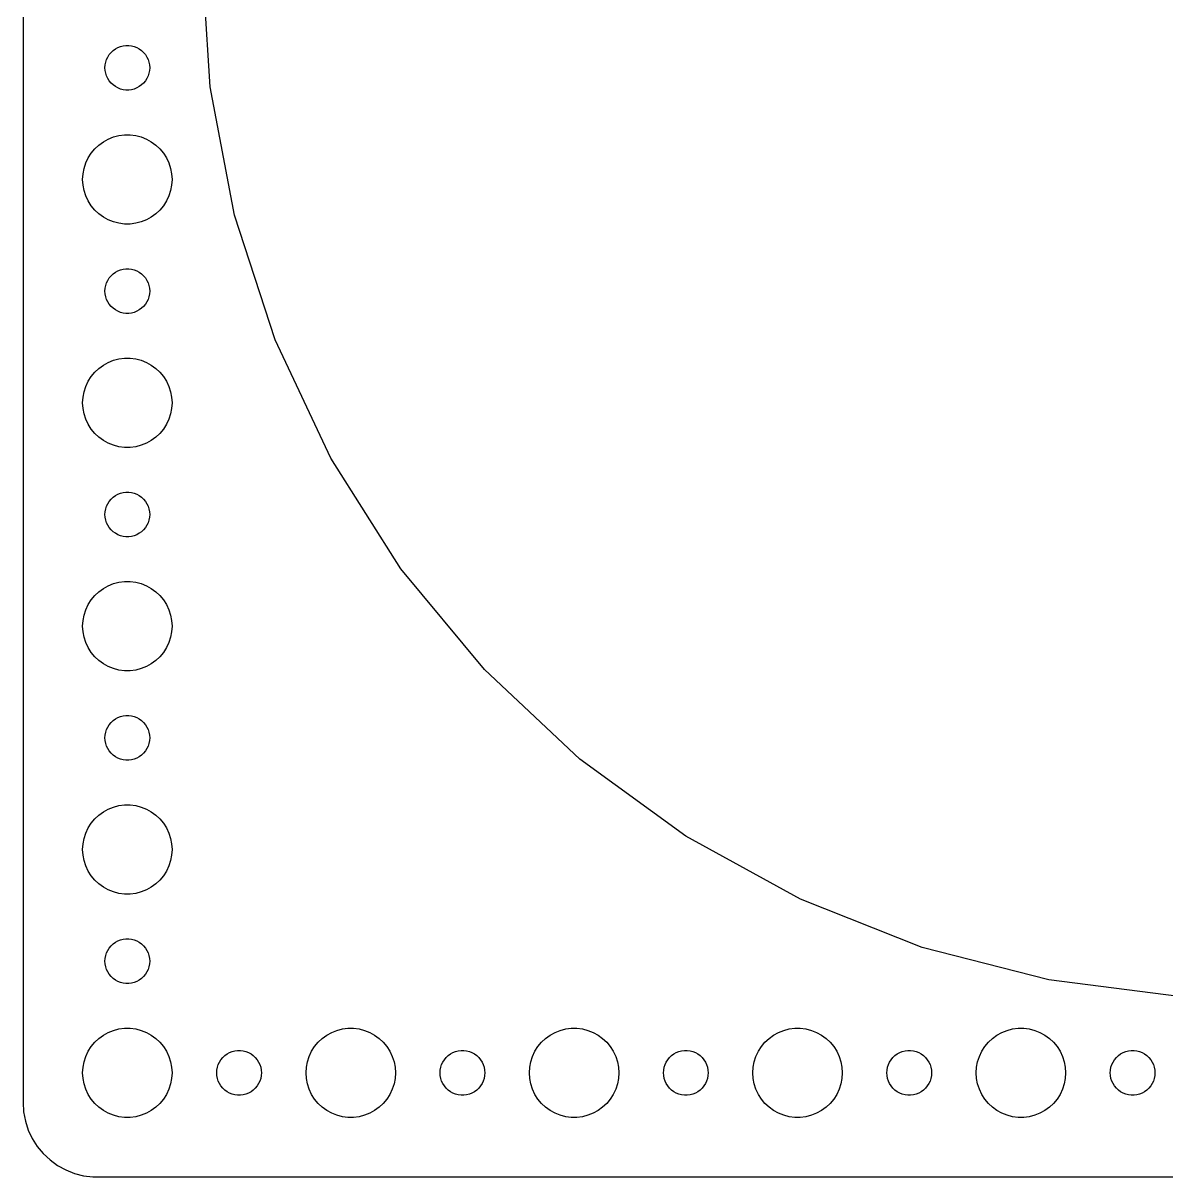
# Model space of a CAD drawing. Header units: metres. Extents: x -300 to 300, y -82 to 82.
# Drawn here: x -299.5 to -222.7, y -82 to -4.5 of the extents above; entities that cross this region are included whole.
import ezdxf

# ---------------------------------------------------------------- set-up
doc = ezdxf.new("R2010")
doc.units = ezdxf.units.M

msp = doc.modelspace()

# ---------------------------------------------------------------- linework, layer by layer
for p, q in [((-299.5, 77), (-299.5, -77)), ((-286.948, -8.77332), (-287.5, 0)), ((-293.304, -6.23351), (-293.139, -6.14275)), ((-293.139, -6.14275), (-292.964, -6.07341)), ((-292.964, -6.07341), (-292.781, -6.02657)), ((-292.781, -6.02657), (-292.594, -6.00294)), ((-292.594, -6.00294), (-292.406, -6.00294)), ((-292.406, -6.00294), (-292.219, -6.02657)), ((-292.219, -6.02657), (-292.036, -6.07341)), ((-292.036, -6.07341), (-291.861, -6.14275)), ((-291.861, -6.14275), (-291.696, -6.23351)), ((-293.953, -7.12695), (-293.895, -6.9478)), ((-293.895, -6.9478), (-293.814, -6.77736)), ((-293.814, -6.77736), (-293.714, -6.61832)), ((-293.714, -6.61832), (-293.593, -6.47318)), ((-293.593, -6.47318), (-293.456, -6.34422)), ((-293.456, -6.34422), (-293.304, -6.23351)), ((-291.696, -6.23351), (-291.544, -6.34422)), ((-291.544, -6.34422), (-291.407, -6.47318)), ((-291.407, -6.47318), (-291.286, -6.61832)), ((-291.286, -6.61832), (-291.186, -6.77736)), ((-291.186, -6.77736), (-291.105, -6.9478)), ((-291.105, -6.9478), (-291.047, -7.12695)), ((-294, -7.5), (-293.988, -7.312)), ((-293.988, -7.68799), (-294, -7.5)), ((-293.988, -7.312), (-293.953, -7.12695)), ((-293.953, -7.87303), (-293.988, -7.68799)), ((-291.047, -7.12695), (-291.012, -7.312)), ((-291.012, -7.68799), (-291.047, -7.87303)), ((-291.012, -7.312), (-291, -7.5)), ((-291, -7.5), (-291.012, -7.68799)), ((-293.895, -8.05219), (-293.953, -7.87303)), ((-293.814, -8.22263), (-293.895, -8.05219)), ((-293.714, -8.38167), (-293.814, -8.22263)), ((-293.593, -8.52681), (-293.714, -8.38167)), ((-291.286, -8.38167), (-291.407, -8.52681)), ((-291.186, -8.22263), (-291.286, -8.38167)), ((-291.105, -8.05219), (-291.186, -8.22263)), ((-291.047, -7.87303), (-291.105, -8.05219)), ((-293.456, -8.65576), (-293.593, -8.52681)), ((-293.304, -8.76648), (-293.456, -8.65576)), ((-293.139, -8.85724), (-293.304, -8.76648)), ((-292.964, -8.92657), (-293.139, -8.85724)), ((-292.781, -8.97342), (-292.964, -8.92657)), ((-292.594, -8.99704), (-292.781, -8.97342)), ((-292.406, -8.99704), (-292.594, -8.99704)), ((-292.219, -8.97342), (-292.406, -8.99704)), ((-292.036, -8.92657), (-292.219, -8.97342)), ((-291.861, -8.85724), (-292.036, -8.92657)), ((-291.696, -8.76648), (-291.861, -8.85724)), ((-291.544, -8.65576), (-291.696, -8.76648)), ((-291.407, -8.52681), (-291.544, -8.65576)), ((-285.301, -17.4083), (-286.948, -8.77332)), ((-294.107, -12.467), (-293.777, -12.2855)), ((-293.777, -12.2855), (-293.427, -12.1468)), ((-293.427, -12.1468), (-293.062, -12.0531)), ((-293.062, -12.0531), (-292.688, -12.0059)), ((-292.688, -12.0059), (-292.312, -12.0059)), ((-292.312, -12.0059), (-291.938, -12.0531)), ((-291.938, -12.0531), (-291.573, -12.1468)), ((-291.573, -12.1468), (-291.223, -12.2855)), ((-291.223, -12.2855), (-290.893, -12.467)), ((-294.927, -13.2366), (-294.687, -12.9464)), ((-294.687, -12.9464), (-294.412, -12.6884)), ((-294.412, -12.6884), (-294.107, -12.467)), ((-290.893, -12.467), (-290.588, -12.6884)), ((-290.588, -12.6884), (-290.313, -12.9464)), ((-290.313, -12.9464), (-290.073, -13.2366)), ((-295.406, -14.2539), (-295.289, -13.8956)), ((-295.289, -13.8956), (-295.129, -13.5547)), ((-295.129, -13.5547), (-294.927, -13.2366)), ((-290.073, -13.2366), (-289.871, -13.5547)), ((-289.871, -13.5547), (-289.711, -13.8956)), ((-289.711, -13.8956), (-289.594, -14.2539)), ((-295.5, -15), (-295.476, -14.624)), ((-295.476, -14.624), (-295.406, -14.2539)), ((-289.594, -14.2539), (-289.524, -14.624)), ((-289.524, -14.624), (-289.5, -15)), ((-295.476, -15.376), (-295.5, -15)), ((-295.406, -15.7461), (-295.476, -15.376)), ((-289.524, -15.376), (-289.594, -15.7461)), ((-289.5, -15), (-289.524, -15.376)), ((-295.289, -16.1044), (-295.406, -15.7461)), ((-295.129, -16.4453), (-295.289, -16.1044)), ((-289.711, -16.1044), (-289.871, -16.4453)), ((-289.594, -15.7461), (-289.711, -16.1044)), ((-294.927, -16.7634), (-295.129, -16.4453)), ((-294.687, -17.0536), (-294.927, -16.7634)), ((-290.073, -16.7634), (-290.313, -17.0536)), ((-289.871, -16.4453), (-290.073, -16.7634)), ((-294.412, -17.3115), (-294.687, -17.0536)), ((-294.107, -17.533), (-294.412, -17.3115)), ((-293.777, -17.7145), (-294.107, -17.533)), ((-293.427, -17.8532), (-293.777, -17.7145)), ((-291.223, -17.7145), (-291.573, -17.8532)), ((-290.893, -17.533), (-291.223, -17.7145)), ((-290.588, -17.3115), (-290.893, -17.533)), ((-290.313, -17.0536), (-290.588, -17.3115)), ((-282.584, -25.7687), (-285.301, -17.4083)), ((-293.062, -17.9469), (-293.427, -17.8532)), ((-292.688, -17.9941), (-293.062, -17.9469)), ((-292.312, -17.9941), (-292.688, -17.9941)), ((-291.938, -17.9469), (-292.312, -17.9941)), ((-291.573, -17.8532), (-291.938, -17.9469)), ((-293.814, -21.7774), (-293.714, -21.6183)), ((-293.714, -21.6183), (-293.593, -21.4732)), ((-293.593, -21.4732), (-293.456, -21.3442)), ((-293.456, -21.3442), (-293.304, -21.2335)), ((-293.304, -21.2335), (-293.139, -21.1427)), ((-293.139, -21.1427), (-292.964, -21.0734)), ((-292.964, -21.0734), (-292.781, -21.0266)), ((-292.781, -21.0266), (-292.594, -21.003)), ((-292.594, -21.003), (-292.406, -21.003)), ((-292.406, -21.003), (-292.219, -21.0266)), ((-292.219, -21.0266), (-292.036, -21.0734)), ((-292.036, -21.0734), (-291.861, -21.1427)), ((-291.861, -21.1427), (-291.696, -21.2335)), ((-291.696, -21.2335), (-291.544, -21.3442)), ((-291.544, -21.3442), (-291.407, -21.4732)), ((-291.407, -21.4732), (-291.286, -21.6183)), ((-291.286, -21.6183), (-291.186, -21.7774)), ((-294, -22.5), (-293.988, -22.312)), ((-293.988, -22.312), (-293.953, -22.127)), ((-293.953, -22.127), (-293.895, -21.9478)), ((-293.895, -21.9478), (-293.814, -21.7774)), ((-291.186, -21.7774), (-291.105, -21.9478)), ((-291.105, -21.9478), (-291.047, -22.127)), ((-291.047, -22.127), (-291.012, -22.312)), ((-291.012, -22.312), (-291, -22.5)), ((-293.988, -22.688), (-294, -22.5)), ((-293.953, -22.873), (-293.988, -22.688)), ((-293.895, -23.0522), (-293.953, -22.873)), ((-293.814, -23.2226), (-293.895, -23.0522)), ((-293.714, -23.3817), (-293.814, -23.2226)), ((-291.186, -23.2226), (-291.286, -23.3817)), ((-291.105, -23.0522), (-291.186, -23.2226)), ((-291.047, -22.873), (-291.105, -23.0522)), ((-291.012, -22.688), (-291.047, -22.873)), ((-291, -22.5), (-291.012, -22.688)), ((-293.593, -23.5268), (-293.714, -23.3817)), ((-293.456, -23.6558), (-293.593, -23.5268)), ((-293.304, -23.7665), (-293.456, -23.6558)), ((-293.139, -23.8572), (-293.304, -23.7665)), ((-292.964, -23.9266), (-293.139, -23.8572)), ((-292.781, -23.9734), (-292.964, -23.9266)), ((-292.594, -23.997), (-292.781, -23.9734)), ((-292.406, -23.997), (-292.594, -23.997)), ((-292.219, -23.9734), (-292.406, -23.997)), ((-292.036, -23.9266), (-292.219, -23.9734)), ((-291.861, -23.8572), (-292.036, -23.9266)), ((-291.696, -23.7665), (-291.861, -23.8572)), ((-291.544, -23.6558), (-291.696, -23.7665)), ((-291.407, -23.5268), (-291.544, -23.6558)), ((-291.286, -23.3817), (-291.407, -23.5268)), ((-278.841, -33.7227), (-282.584, -25.7687)), ((-293.427, -27.1468), (-293.062, -27.0531)), ((-293.062, -27.0531), (-292.688, -27.0059)), ((-292.688, -27.0059), (-292.312, -27.0059)), ((-292.312, -27.0059), (-291.938, -27.0531)), ((-291.938, -27.0531), (-291.573, -27.1468)), ((-294.687, -27.9464), (-294.412, -27.6884)), ((-294.412, -27.6884), (-294.107, -27.467)), ((-294.107, -27.467), (-293.777, -27.2855)), ((-293.777, -27.2855), (-293.427, -27.1468)), ((-291.573, -27.1468), (-291.223, -27.2855)), ((-291.223, -27.2855), (-290.893, -27.467)), ((-290.893, -27.467), (-290.588, -27.6884)), ((-290.588, -27.6884), (-290.313, -27.9464)), ((-295.289, -28.8956), (-295.129, -28.5547)), ((-295.129, -28.5547), (-294.927, -28.2366)), ((-294.927, -28.2366), (-294.687, -27.9464)), ((-290.313, -27.9464), (-290.073, -28.2366)), ((-290.073, -28.2366), (-289.871, -28.5547)), ((-289.871, -28.5547), (-289.711, -28.8956)), ((-295.476, -29.624), (-295.406, -29.2539)), ((-295.406, -29.2539), (-295.289, -28.8956)), ((-289.711, -28.8956), (-289.594, -29.2539)), ((-289.594, -29.2539), (-289.524, -29.624)), ((-295.5, -30), (-295.476, -29.624)), ((-295.476, -30.376), (-295.5, -30)), ((-289.524, -29.624), (-289.5, -30)), ((-289.5, -30), (-289.524, -30.376)), ((-295.406, -30.7461), (-295.476, -30.376)), ((-295.289, -31.1044), (-295.406, -30.7461)), ((-289.594, -30.7461), (-289.711, -31.1044)), ((-289.524, -30.376), (-289.594, -30.7461)), ((-295.129, -31.4453), (-295.289, -31.1044)), ((-294.927, -31.7634), (-295.129, -31.4453)), ((-294.687, -32.0536), (-294.927, -31.7634)), ((-290.073, -31.7634), (-290.313, -32.0536)), ((-289.871, -31.4453), (-290.073, -31.7634)), ((-289.711, -31.1044), (-289.871, -31.4453)), ((-294.412, -32.3115), (-294.687, -32.0536)), ((-294.107, -32.533), (-294.412, -32.3115)), ((-293.777, -32.7145), (-294.107, -32.533)), ((-290.893, -32.533), (-291.223, -32.7145)), ((-290.588, -32.3115), (-290.893, -32.533)), ((-290.313, -32.0536), (-290.588, -32.3115)), ((-293.427, -32.8532), (-293.777, -32.7145)), ((-293.062, -32.9469), (-293.427, -32.8532)), ((-292.688, -32.9941), (-293.062, -32.9469)), ((-292.312, -32.9941), (-292.688, -32.9941)), ((-291.938, -32.9469), (-292.312, -32.9941)), ((-291.573, -32.8532), (-291.938, -32.9469)), ((-291.223, -32.7145), (-291.573, -32.8532)), ((-274.131, -41.145), (-278.841, -33.7227)), ((-293.593, -36.4732), (-293.456, -36.3442)), ((-293.456, -36.3442), (-293.304, -36.2335)), ((-293.304, -36.2335), (-293.139, -36.1428)), ((-293.139, -36.1428), (-292.964, -36.0734)), ((-292.964, -36.0734), (-292.781, -36.0266)), ((-292.781, -36.0266), (-292.594, -36.003)), ((-292.594, -36.003), (-292.406, -36.003)), ((-292.406, -36.003), (-292.219, -36.0266)), ((-292.219, -36.0266), (-292.036, -36.0734)), ((-292.036, -36.0734), (-291.861, -36.1428)), ((-291.861, -36.1428), (-291.696, -36.2335)), ((-291.696, -36.2335), (-291.544, -36.3442)), ((-291.544, -36.3442), (-291.407, -36.4732)), ((-293.988, -37.312), (-293.953, -37.127)), ((-293.953, -37.127), (-293.895, -36.9478)), ((-293.895, -36.9478), (-293.814, -36.7774)), ((-293.814, -36.7774), (-293.714, -36.6183)), ((-293.714, -36.6183), (-293.593, -36.4732)), ((-291.407, -36.4732), (-291.286, -36.6183)), ((-291.286, -36.6183), (-291.186, -36.7774)), ((-291.186, -36.7774), (-291.105, -36.9478)), ((-291.105, -36.9478), (-291.047, -37.127)), ((-291.047, -37.127), (-291.012, -37.312)), ((-294, -37.5), (-293.988, -37.312)), ((-293.988, -37.688), (-294, -37.5)), ((-293.953, -37.873), (-293.988, -37.688)), ((-293.895, -38.0522), (-293.953, -37.873)), ((-291.047, -37.873), (-291.105, -38.0522)), ((-291.012, -37.688), (-291.047, -37.873)), ((-291.012, -37.312), (-291, -37.5)), ((-291, -37.5), (-291.012, -37.688)), ((-293.814, -38.2226), (-293.895, -38.0522)), ((-293.714, -38.3817), (-293.814, -38.2226)), ((-293.593, -38.5268), (-293.714, -38.3817)), ((-293.456, -38.6558), (-293.593, -38.5268)), ((-293.304, -38.7665), (-293.456, -38.6558)), ((-291.544, -38.6558), (-291.696, -38.7665)), ((-291.407, -38.5268), (-291.544, -38.6558)), ((-291.286, -38.3817), (-291.407, -38.5268)), ((-291.186, -38.2226), (-291.286, -38.3817)), ((-291.105, -38.0522), (-291.186, -38.2226)), ((-293.139, -38.8572), (-293.304, -38.7665)), ((-292.964, -38.9266), (-293.139, -38.8572)), ((-292.781, -38.9734), (-292.964, -38.9266)), ((-292.594, -38.997), (-292.781, -38.9734)), ((-292.406, -38.997), (-292.594, -38.997)), ((-292.219, -38.9734), (-292.406, -38.997)), ((-292.036, -38.9266), (-292.219, -38.9734)), ((-291.861, -38.8572), (-292.036, -38.9266)), ((-291.696, -38.7665), (-291.861, -38.8572)), ((-268.528, -47.9183), (-274.131, -41.145)), ((-294.412, -42.6885), (-294.107, -42.467)), ((-294.107, -42.467), (-293.777, -42.2855)), ((-293.777, -42.2855), (-293.427, -42.1468)), ((-293.427, -42.1468), (-293.062, -42.0531)), ((-293.062, -42.0531), (-292.688, -42.0059)), ((-292.688, -42.0059), (-292.312, -42.0059)), ((-292.312, -42.0059), (-291.938, -42.0531)), ((-291.938, -42.0531), (-291.573, -42.1468)), ((-291.573, -42.1468), (-291.223, -42.2855)), ((-291.223, -42.2855), (-290.893, -42.467)), ((-290.893, -42.467), (-290.588, -42.6885)), ((-295.129, -43.5547), (-294.927, -43.2366)), ((-294.927, -43.2366), (-294.687, -42.9464)), ((-294.687, -42.9464), (-294.412, -42.6885)), ((-290.588, -42.6885), (-290.313, -42.9464)), ((-290.313, -42.9464), (-290.073, -43.2366)), ((-290.073, -43.2366), (-289.871, -43.5547)), ((-295.406, -44.2539), (-295.289, -43.8956)), ((-295.289, -43.8956), (-295.129, -43.5547)), ((-289.871, -43.5547), (-289.711, -43.8956)), ((-289.711, -43.8956), (-289.594, -44.2539)), ((-295.5, -45), (-295.476, -44.624)), ((-295.476, -44.624), (-295.406, -44.2539)), ((-289.594, -44.2539), (-289.524, -44.624)), ((-289.524, -44.624), (-289.5, -45)), ((-295.476, -45.376), (-295.5, -45)), ((-295.406, -45.7461), (-295.476, -45.376)), ((-289.524, -45.376), (-289.594, -45.7461)), ((-289.5, -45), (-289.524, -45.376)), ((-295.289, -46.1044), (-295.406, -45.7461)), ((-295.129, -46.4453), (-295.289, -46.1044)), ((-294.927, -46.7634), (-295.129, -46.4453)), ((-289.871, -46.4453), (-290.073, -46.7634)), ((-289.711, -46.1044), (-289.871, -46.4453)), ((-289.594, -45.7461), (-289.711, -46.1044)), ((-294.687, -47.0536), (-294.927, -46.7634)), ((-294.412, -47.3115), (-294.687, -47.0536)), ((-290.313, -47.0536), (-290.588, -47.3115)), ((-290.073, -46.7634), (-290.313, -47.0536)), ((-294.107, -47.533), (-294.412, -47.3115)), ((-293.777, -47.7145), (-294.107, -47.533)), ((-293.427, -47.8532), (-293.777, -47.7145)), ((-293.062, -47.9469), (-293.427, -47.8532)), ((-292.688, -47.9941), (-293.062, -47.9469)), ((-292.312, -47.9941), (-292.688, -47.9941)), ((-291.938, -47.9469), (-292.312, -47.9941)), ((-291.573, -47.8532), (-291.938, -47.9469)), ((-291.223, -47.7145), (-291.573, -47.8532)), ((-290.893, -47.533), (-291.223, -47.7145)), ((-290.588, -47.3115), (-290.893, -47.533)), ((-262.12, -53.9359), (-268.528, -47.9183)), ((-293.304, -51.2335), (-293.139, -51.1428)), ((-293.139, -51.1428), (-292.964, -51.0734)), ((-292.964, -51.0734), (-292.781, -51.0266)), ((-292.781, -51.0266), (-292.594, -51.003)), ((-292.594, -51.003), (-292.406, -51.003)), ((-292.406, -51.003), (-292.219, -51.0266)), ((-292.219, -51.0266), (-292.036, -51.0734)), ((-292.036, -51.0734), (-291.861, -51.1428)), ((-291.861, -51.1428), (-291.696, -51.2335)), ((-293.895, -51.9478), (-293.814, -51.7774)), ((-293.814, -51.7774), (-293.714, -51.6183)), ((-293.714, -51.6183), (-293.593, -51.4732)), ((-293.593, -51.4732), (-293.456, -51.3442)), ((-293.456, -51.3442), (-293.304, -51.2335)), ((-291.696, -51.2335), (-291.544, -51.3442)), ((-291.544, -51.3442), (-291.407, -51.4732)), ((-291.407, -51.4732), (-291.286, -51.6183)), ((-291.286, -51.6183), (-291.186, -51.7774)), ((-291.186, -51.7774), (-291.105, -51.9478)), ((-294, -52.5), (-293.988, -52.312)), ((-293.988, -52.688), (-294, -52.5)), ((-293.988, -52.312), (-293.953, -52.127)), ((-293.953, -52.873), (-293.988, -52.688)), ((-293.953, -52.127), (-293.895, -51.9478)), ((-291.105, -51.9478), (-291.047, -52.127)), ((-291.047, -52.127), (-291.012, -52.312)), ((-291.012, -52.688), (-291.047, -52.873)), ((-291.012, -52.312), (-291, -52.5)), ((-291, -52.5), (-291.012, -52.688)), ((-293.895, -53.0522), (-293.953, -52.873)), ((-293.814, -53.2226), (-293.895, -53.0522)), ((-293.714, -53.3817), (-293.814, -53.2226)), ((-293.593, -53.5268), (-293.714, -53.3817)), ((-291.286, -53.3817), (-291.407, -53.5268)), ((-291.186, -53.2226), (-291.286, -53.3817)), ((-291.105, -53.0522), (-291.186, -53.2226)), ((-291.047, -52.873), (-291.105, -53.0522)), ((-293.456, -53.6558), (-293.593, -53.5268)), ((-293.304, -53.7665), (-293.456, -53.6558)), ((-293.139, -53.8572), (-293.304, -53.7665)), ((-292.964, -53.9266), (-293.139, -53.8572)), ((-292.781, -53.9734), (-292.964, -53.9266)), ((-292.594, -53.997), (-292.781, -53.9734)), ((-292.406, -53.997), (-292.594, -53.997)), ((-292.219, -53.9734), (-292.406, -53.997)), ((-292.036, -53.9266), (-292.219, -53.9734)), ((-291.861, -53.8572), (-292.036, -53.9266)), ((-291.696, -53.7665), (-291.861, -53.8572)), ((-291.544, -53.6558), (-291.696, -53.7665)), ((-291.407, -53.5268), (-291.544, -53.6558)), ((-255.008, -59.103), (-262.12, -53.9359)), ((-294.107, -57.467), (-293.777, -57.2855)), ((-293.777, -57.2855), (-293.427, -57.1468)), ((-293.427, -57.1468), (-293.062, -57.0531)), ((-293.062, -57.0531), (-292.688, -57.0059)), ((-292.688, -57.0059), (-292.312, -57.0059)), ((-292.312, -57.0059), (-291.938, -57.0531)), ((-291.938, -57.0531), (-291.573, -57.1468)), ((-291.573, -57.1468), (-291.223, -57.2855)), ((-291.223, -57.2855), (-290.893, -57.467)), ((-294.927, -58.2366), (-294.687, -57.9464)), ((-294.687, -57.9464), (-294.412, -57.6885)), ((-294.412, -57.6885), (-294.107, -57.467)), ((-290.893, -57.467), (-290.588, -57.6885)), ((-290.588, -57.6885), (-290.313, -57.9464)), ((-290.313, -57.9464), (-290.073, -58.2366)), ((-295.289, -58.8956), (-295.129, -58.5547)), ((-295.129, -58.5547), (-294.927, -58.2366)), ((-290.073, -58.2366), (-289.871, -58.5547)), ((-289.871, -58.5547), (-289.711, -58.8956)), ((-295.5, -60), (-295.476, -59.624)), ((-295.476, -59.624), (-295.406, -59.2539)), ((-295.406, -59.2539), (-295.289, -58.8956)), ((-289.711, -58.8956), (-289.594, -59.2539)), ((-289.594, -59.2539), (-289.524, -59.624)), ((-289.524, -59.624), (-289.5, -60)), ((-247.305, -63.3379), (-255.008, -59.103)), ((-295.476, -60.376), (-295.5, -60)), ((-295.406, -60.7461), (-295.476, -60.376)), ((-289.524, -60.376), (-289.594, -60.7461)), ((-289.5, -60), (-289.524, -60.376)), ((-295.289, -61.1044), (-295.406, -60.7461)), ((-295.129, -61.4453), (-295.289, -61.1044)), ((-289.711, -61.1044), (-289.871, -61.4453)), ((-289.594, -60.7461), (-289.711, -61.1044)), ((-294.927, -61.7634), (-295.129, -61.4453)), ((-294.687, -62.0536), (-294.927, -61.7634)), ((-290.073, -61.7634), (-290.313, -62.0536)), ((-289.871, -61.4453), (-290.073, -61.7634)), ((-294.412, -62.3115), (-294.687, -62.0536)), ((-294.107, -62.533), (-294.412, -62.3115)), ((-293.777, -62.7145), (-294.107, -62.533)), ((-293.427, -62.8532), (-293.777, -62.7145)), ((-291.223, -62.7145), (-291.573, -62.8532)), ((-290.893, -62.533), (-291.223, -62.7145)), ((-290.588, -62.3115), (-290.893, -62.533)), ((-290.313, -62.0536), (-290.588, -62.3115)), ((-293.062, -62.9469), (-293.427, -62.8532)), ((-292.688, -62.9941), (-293.062, -62.9469)), ((-292.312, -62.9941), (-292.688, -62.9941)), ((-291.938, -62.9469), (-292.312, -62.9941)), ((-291.573, -62.8532), (-291.938, -62.9469)), ((-239.131, -66.574), (-247.305, -63.3379)), ((-293.814, -66.7774), (-293.714, -66.6183)), ((-293.714, -66.6183), (-293.593, -66.4732)), ((-293.593, -66.4732), (-293.456, -66.3442)), ((-293.456, -66.3442), (-293.304, -66.2335)), ((-293.304, -66.2335), (-293.139, -66.1428)), ((-293.139, -66.1428), (-292.964, -66.0734)), ((-292.964, -66.0734), (-292.781, -66.0266)), ((-292.781, -66.0266), (-292.594, -66.003)), ((-292.594, -66.003), (-292.406, -66.003)), ((-292.406, -66.003), (-292.219, -66.0266)), ((-292.219, -66.0266), (-292.036, -66.0734)), ((-292.036, -66.0734), (-291.861, -66.1428)), ((-291.861, -66.1428), (-291.696, -66.2335)), ((-291.696, -66.2335), (-291.544, -66.3442)), ((-291.544, -66.3442), (-291.407, -66.4732)), ((-291.407, -66.4732), (-291.286, -66.6183)), ((-291.286, -66.6183), (-291.186, -66.7774)), ((-230.617, -68.7601), (-239.131, -66.574)), ((-294, -67.5), (-293.988, -67.312)), ((-293.988, -67.312), (-293.953, -67.127)), ((-293.953, -67.127), (-293.895, -66.9478)), ((-293.895, -66.9478), (-293.814, -66.7774)), ((-291.186, -66.7774), (-291.105, -66.9478)), ((-291.105, -66.9478), (-291.047, -67.127)), ((-291.047, -67.127), (-291.012, -67.312)), ((-291.012, -67.312), (-291, -67.5)), ((-293.988, -67.688), (-294, -67.5)), ((-293.953, -67.873), (-293.988, -67.688)), ((-293.895, -68.0522), (-293.953, -67.873)), ((-293.814, -68.2226), (-293.895, -68.0522)), ((-291.105, -68.0522), (-291.186, -68.2226)), ((-291.047, -67.873), (-291.105, -68.0522)), ((-291.012, -67.688), (-291.047, -67.873)), ((-291, -67.5), (-291.012, -67.688)), ((-293.714, -68.3817), (-293.814, -68.2226)), ((-293.593, -68.5268), (-293.714, -68.3817)), ((-293.456, -68.6558), (-293.593, -68.5268)), ((-293.304, -68.7665), (-293.456, -68.6558)), ((-293.139, -68.8572), (-293.304, -68.7665)), ((-292.964, -68.9266), (-293.139, -68.8572)), ((-292.781, -68.9734), (-292.964, -68.9266)), ((-292.036, -68.9266), (-292.219, -68.9734)), ((-291.861, -68.8572), (-292.036, -68.9266)), ((-291.696, -68.7665), (-291.861, -68.8572)), ((-291.544, -68.6558), (-291.696, -68.7665)), ((-291.407, -68.5268), (-291.544, -68.6558)), ((-291.286, -68.3817), (-291.407, -68.5268)), ((-291.186, -68.2226), (-291.286, -68.3817)), ((-221.895, -69.8619), (-230.617, -68.7601)), ((-292.594, -68.997), (-292.781, -68.9734)), ((-292.406, -68.997), (-292.594, -68.997)), ((-292.219, -68.9734), (-292.406, -68.997)), ((-293.427, -72.1468), (-293.062, -72.0531)), ((-293.062, -72.0531), (-292.688, -72.0059)), ((-292.688, -72.0059), (-292.312, -72.0059)), ((-292.312, -72.0059), (-291.938, -72.0531)), ((-291.938, -72.0531), (-291.573, -72.1468)), ((-278.427, -72.1468), (-278.062, -72.0531)), ((-278.062, -72.0531), (-277.688, -72.0059)), ((-277.688, -72.0059), (-277.312, -72.0059)), ((-277.312, -72.0059), (-276.938, -72.0531)), ((-276.938, -72.0531), (-276.573, -72.1468)), ((-263.427, -72.1468), (-263.062, -72.0531)), ((-263.062, -72.0531), (-262.688, -72.0059)), ((-262.688, -72.0059), (-262.312, -72.0059)), ((-262.312, -72.0059), (-261.938, -72.0531)), ((-261.938, -72.0531), (-261.573, -72.1468)), ((-248.427, -72.1468), (-248.062, -72.0531)), ((-248.062, -72.0531), (-247.688, -72.0059)), ((-247.688, -72.0059), (-247.312, -72.0059)), ((-247.312, -72.0059), (-246.938, -72.0531)), ((-246.938, -72.0531), (-246.573, -72.1468)), ((-233.427, -72.1468), (-233.062, -72.0531)), ((-233.062, -72.0531), (-232.688, -72.0059)), ((-232.688, -72.0059), (-232.312, -72.0059)), ((-232.312, -72.0059), (-231.938, -72.0531)), ((-231.938, -72.0531), (-231.573, -72.1468)), ((-294.687, -72.9464), (-294.412, -72.6885)), ((-294.412, -72.6885), (-294.107, -72.467)), ((-294.107, -72.467), (-293.777, -72.2855)), ((-293.777, -72.2855), (-293.427, -72.1468)), ((-291.573, -72.1468), (-291.223, -72.2855)), ((-291.223, -72.2855), (-290.893, -72.467)), ((-290.893, -72.467), (-290.588, -72.6885)), ((-290.588, -72.6885), (-290.313, -72.9464)), ((-279.687, -72.9464), (-279.412, -72.6885)), ((-279.412, -72.6885), (-279.107, -72.467)), ((-279.107, -72.467), (-278.777, -72.2855)), ((-278.777, -72.2855), (-278.427, -72.1468)), ((-276.573, -72.1468), (-276.223, -72.2855)), ((-276.223, -72.2855), (-275.893, -72.467)), ((-275.893, -72.467), (-275.588, -72.6885)), ((-275.588, -72.6885), (-275.313, -72.9464)), ((-264.687, -72.9464), (-264.412, -72.6885)), ((-264.412, -72.6885), (-264.107, -72.467)), ((-264.107, -72.467), (-263.777, -72.2855)), ((-263.777, -72.2855), (-263.427, -72.1468)), ((-261.573, -72.1468), (-261.223, -72.2855)), ((-261.223, -72.2855), (-260.893, -72.467)), ((-260.893, -72.467), (-260.588, -72.6885)), ((-260.588, -72.6885), (-260.313, -72.9464)), ((-249.687, -72.9464), (-249.412, -72.6885)), ((-249.412, -72.6885), (-249.107, -72.467)), ((-249.107, -72.467), (-248.777, -72.2855)), ((-248.777, -72.2855), (-248.427, -72.1468)), ((-246.573, -72.1468), (-246.223, -72.2855)), ((-246.223, -72.2855), (-245.893, -72.467)), ((-245.893, -72.467), (-245.588, -72.6885)), ((-245.588, -72.6885), (-245.313, -72.9464)), ((-234.687, -72.9464), (-234.412, -72.6885)), ((-234.412, -72.6885), (-234.107, -72.467)), ((-234.107, -72.467), (-233.777, -72.2855)), ((-233.777, -72.2855), (-233.427, -72.1468)), ((-231.573, -72.1468), (-231.223, -72.2855)), ((-231.223, -72.2855), (-230.893, -72.467)), ((-230.893, -72.467), (-230.588, -72.6885)), ((-230.588, -72.6885), (-230.313, -72.9464)), ((-295.289, -73.8956), (-295.129, -73.5547)), ((-295.129, -73.5547), (-294.927, -73.2366)), ((-294.927, -73.2366), (-294.687, -72.9464)), ((-290.313, -72.9464), (-290.073, -73.2366)), ((-290.073, -73.2366), (-289.871, -73.5547)), ((-289.871, -73.5547), (-289.711, -73.8956)), ((-285.639, -73.6428), (-285.464, -73.5734)), ((-285.464, -73.5734), (-285.281, -73.5266)), ((-285.281, -73.5266), (-285.094, -73.503)), ((-285.094, -73.503), (-284.906, -73.503)), ((-284.906, -73.503), (-284.719, -73.5266)), ((-284.719, -73.5266), (-284.536, -73.5734)), ((-284.536, -73.5734), (-284.361, -73.6428)), ((-280.289, -73.8956), (-280.129, -73.5547)), ((-280.129, -73.5547), (-279.927, -73.2366)), ((-279.927, -73.2366), (-279.687, -72.9464)), ((-275.313, -72.9464), (-275.073, -73.2366)), ((-275.073, -73.2366), (-274.871, -73.5547)), ((-274.871, -73.5547), (-274.711, -73.8956)), ((-270.639, -73.6428), (-270.464, -73.5734)), ((-270.464, -73.5734), (-270.281, -73.5266)), ((-270.281, -73.5266), (-270.094, -73.503)), ((-270.094, -73.503), (-269.906, -73.503)), ((-269.906, -73.503), (-269.719, -73.5266)), ((-269.719, -73.5266), (-269.536, -73.5734)), ((-269.536, -73.5734), (-269.361, -73.6428)), ((-265.289, -73.8956), (-265.129, -73.5547)), ((-265.129, -73.5547), (-264.927, -73.2366)), ((-264.927, -73.2366), (-264.687, -72.9464)), ((-260.313, -72.9464), (-260.073, -73.2366)), ((-260.073, -73.2366), (-259.871, -73.5547)), ((-259.871, -73.5547), (-259.711, -73.8956)), ((-255.639, -73.6428), (-255.464, -73.5734)), ((-255.464, -73.5734), (-255.281, -73.5266)), ((-255.281, -73.5266), (-255.094, -73.503)), ((-255.094, -73.503), (-254.906, -73.503)), ((-254.906, -73.503), (-254.719, -73.5266)), ((-254.719, -73.5266), (-254.536, -73.5734)), ((-254.536, -73.5734), (-254.361, -73.6428)), ((-250.289, -73.8956), (-250.129, -73.5547)), ((-250.129, -73.5547), (-249.927, -73.2366)), ((-249.927, -73.2366), (-249.687, -72.9464)), ((-245.313, -72.9464), (-245.073, -73.2366)), ((-245.073, -73.2366), (-244.871, -73.5547)), ((-244.871, -73.5547), (-244.711, -73.8956)), ((-240.639, -73.6428), (-240.464, -73.5734)), ((-240.464, -73.5734), (-240.281, -73.5266)), ((-240.281, -73.5266), (-240.094, -73.503)), ((-240.094, -73.503), (-239.906, -73.503)), ((-239.906, -73.503), (-239.719, -73.5266)), ((-239.719, -73.5266), (-239.536, -73.5734)), ((-239.536, -73.5734), (-239.361, -73.6428)), ((-235.289, -73.8956), (-235.129, -73.5547)), ((-235.129, -73.5547), (-234.927, -73.2366)), ((-234.927, -73.2366), (-234.687, -72.9464)), ((-230.313, -72.9464), (-230.073, -73.2366)), ((-230.073, -73.2366), (-229.871, -73.5547)), ((-229.871, -73.5547), (-229.711, -73.8956)), ((-225.639, -73.6428), (-225.464, -73.5734)), ((-225.464, -73.5734), (-225.281, -73.5266)), ((-225.281, -73.5266), (-225.094, -73.503)), ((-225.094, -73.503), (-224.906, -73.503)), ((-224.906, -73.503), (-224.719, -73.5266)), ((-224.719, -73.5266), (-224.536, -73.5734)), ((-224.536, -73.5734), (-224.361, -73.6428)), ((-295.476, -74.624), (-295.406, -74.2539)), ((-295.406, -74.2539), (-295.289, -73.8956)), ((-289.711, -73.8956), (-289.594, -74.2539)), ((-289.594, -74.2539), (-289.524, -74.624)), ((-286.395, -74.4478), (-286.314, -74.2774)), ((-286.314, -74.2774), (-286.214, -74.1183)), ((-286.214, -74.1183), (-286.093, -73.9732)), ((-286.093, -73.9732), (-285.956, -73.8442)), ((-285.956, -73.8442), (-285.804, -73.7335)), ((-285.804, -73.7335), (-285.639, -73.6428)), ((-284.361, -73.6428), (-284.196, -73.7335)), ((-284.196, -73.7335), (-284.044, -73.8442)), ((-284.044, -73.8442), (-283.907, -73.9732)), ((-283.907, -73.9732), (-283.786, -74.1183)), ((-283.786, -74.1183), (-283.686, -74.2774)), ((-283.686, -74.2774), (-283.605, -74.4478)), ((-280.476, -74.624), (-280.406, -74.2539)), ((-280.406, -74.2539), (-280.289, -73.8956)), ((-274.711, -73.8956), (-274.594, -74.2539)), ((-274.594, -74.2539), (-274.524, -74.624)), ((-271.395, -74.4478), (-271.314, -74.2774)), ((-271.314, -74.2774), (-271.214, -74.1183)), ((-271.214, -74.1183), (-271.093, -73.9732)), ((-271.093, -73.9732), (-270.956, -73.8442)), ((-270.956, -73.8442), (-270.804, -73.7335)), ((-270.804, -73.7335), (-270.639, -73.6428)), ((-269.361, -73.6428), (-269.196, -73.7335)), ((-269.196, -73.7335), (-269.044, -73.8442)), ((-269.044, -73.8442), (-268.907, -73.9732)), ((-268.907, -73.9732), (-268.786, -74.1183)), ((-268.786, -74.1183), (-268.686, -74.2774)), ((-268.686, -74.2774), (-268.605, -74.4478)), ((-265.476, -74.624), (-265.406, -74.2539)), ((-265.406, -74.2539), (-265.289, -73.8956)), ((-259.711, -73.8956), (-259.594, -74.2539)), ((-259.594, -74.2539), (-259.524, -74.624)), ((-256.395, -74.4478), (-256.314, -74.2774)), ((-256.314, -74.2774), (-256.214, -74.1183)), ((-256.214, -74.1183), (-256.093, -73.9732)), ((-256.093, -73.9732), (-255.956, -73.8442)), ((-255.956, -73.8442), (-255.804, -73.7335)), ((-255.804, -73.7335), (-255.639, -73.6428)), ((-254.361, -73.6428), (-254.196, -73.7335)), ((-254.196, -73.7335), (-254.044, -73.8442)), ((-254.044, -73.8442), (-253.907, -73.9732)), ((-253.907, -73.9732), (-253.786, -74.1183)), ((-253.786, -74.1183), (-253.686, -74.2774)), ((-253.686, -74.2774), (-253.605, -74.4478)), ((-250.476, -74.624), (-250.406, -74.2539)), ((-250.406, -74.2539), (-250.289, -73.8956)), ((-244.711, -73.8956), (-244.594, -74.2539)), ((-244.594, -74.2539), (-244.524, -74.624)), ((-241.395, -74.4478), (-241.314, -74.2774)), ((-241.314, -74.2774), (-241.214, -74.1183)), ((-241.214, -74.1183), (-241.093, -73.9732)), ((-241.093, -73.9732), (-240.956, -73.8442)), ((-240.956, -73.8442), (-240.804, -73.7335)), ((-240.804, -73.7335), (-240.639, -73.6428)), ((-239.361, -73.6428), (-239.196, -73.7335)), ((-239.196, -73.7335), (-239.044, -73.8442)), ((-239.044, -73.8442), (-238.907, -73.9732)), ((-238.907, -73.9732), (-238.786, -74.1183)), ((-238.786, -74.1183), (-238.686, -74.2774)), ((-238.686, -74.2774), (-238.605, -74.4478)), ((-235.476, -74.624), (-235.406, -74.2539)), ((-235.406, -74.2539), (-235.289, -73.8956)), ((-229.711, -73.8956), (-229.594, -74.2539)), ((-229.594, -74.2539), (-229.524, -74.624)), ((-226.395, -74.4478), (-226.314, -74.2774)), ((-226.314, -74.2774), (-226.214, -74.1183)), ((-226.214, -74.1183), (-226.093, -73.9732)), ((-226.093, -73.9732), (-225.956, -73.8442)), ((-225.956, -73.8442), (-225.804, -73.7335)), ((-225.804, -73.7335), (-225.639, -73.6428)), ((-224.361, -73.6428), (-224.196, -73.7335)), ((-224.196, -73.7335), (-224.044, -73.8442)), ((-224.044, -73.8442), (-223.907, -73.9732)), ((-223.907, -73.9732), (-223.786, -74.1183)), ((-223.786, -74.1183), (-223.686, -74.2774)), ((-223.686, -74.2774), (-223.605, -74.4478)), ((-295.5, -75), (-295.476, -74.624)), ((-295.476, -75.376), (-295.5, -75)), ((-289.524, -74.624), (-289.5, -75)), ((-289.5, -75), (-289.524, -75.376)), ((-286.5, -75), (-286.488, -74.812)), ((-286.488, -75.188), (-286.5, -75)), ((-286.488, -74.812), (-286.453, -74.627)), ((-286.453, -74.627), (-286.395, -74.4478)), ((-283.605, -74.4478), (-283.547, -74.627)), ((-283.547, -74.627), (-283.512, -74.812)), ((-283.512, -74.812), (-283.5, -75)), ((-283.5, -75), (-283.512, -75.188)), ((-280.5, -75), (-280.476, -74.624)), ((-280.476, -75.376), (-280.5, -75)), ((-274.524, -74.624), (-274.5, -75)), ((-274.5, -75), (-274.524, -75.376)), ((-271.5, -75), (-271.488, -74.812)), ((-271.488, -75.188), (-271.5, -75)), ((-271.488, -74.812), (-271.453, -74.627)), ((-271.453, -74.627), (-271.395, -74.4478)), ((-268.605, -74.4478), (-268.547, -74.627)), ((-268.547, -74.627), (-268.512, -74.812)), ((-268.512, -74.812), (-268.5, -75)), ((-268.5, -75), (-268.512, -75.188)), ((-265.5, -75), (-265.476, -74.624)), ((-265.476, -75.376), (-265.5, -75)), ((-259.524, -74.624), (-259.5, -75)), ((-259.5, -75), (-259.524, -75.376)), ((-256.5, -75), (-256.488, -74.812)), ((-256.488, -75.188), (-256.5, -75)), ((-256.488, -74.812), (-256.453, -74.627)), ((-256.453, -74.627), (-256.395, -74.4478)), ((-253.605, -74.4478), (-253.547, -74.627)), ((-253.547, -74.627), (-253.512, -74.812)), ((-253.512, -74.812), (-253.5, -75)), ((-253.5, -75), (-253.512, -75.188)), ((-250.5, -75), (-250.476, -74.624)), ((-250.476, -75.376), (-250.5, -75)), ((-244.524, -74.624), (-244.5, -75)), ((-244.5, -75), (-244.524, -75.376)), ((-241.5, -75), (-241.488, -74.812)), ((-241.488, -75.188), (-241.5, -75)), ((-241.488, -74.812), (-241.453, -74.627)), ((-241.453, -74.627), (-241.395, -74.4478)), ((-238.605, -74.4478), (-238.547, -74.627)), ((-238.547, -74.627), (-238.512, -74.812)), ((-238.512, -74.812), (-238.5, -75)), ((-238.5, -75), (-238.512, -75.188)), ((-235.5, -75), (-235.476, -74.624)), ((-235.476, -75.376), (-235.5, -75)), ((-229.524, -74.624), (-229.5, -75)), ((-229.5, -75), (-229.524, -75.376)), ((-226.5, -75), (-226.488, -74.812)), ((-226.488, -75.188), (-226.5, -75)), ((-226.488, -74.812), (-226.453, -74.627)), ((-226.453, -74.627), (-226.395, -74.4478)), ((-223.605, -74.4478), (-223.547, -74.627)), ((-223.547, -74.627), (-223.512, -74.812)), ((-223.512, -74.812), (-223.5, -75)), ((-223.5, -75), (-223.512, -75.188)), ((-295.406, -75.7461), (-295.476, -75.376)), ((-295.289, -76.1044), (-295.406, -75.7461)), ((-289.594, -75.7461), (-289.711, -76.1044)), ((-289.524, -75.376), (-289.594, -75.7461)), ((-286.453, -75.373), (-286.488, -75.188)), ((-286.395, -75.5522), (-286.453, -75.373)), ((-286.314, -75.7226), (-286.395, -75.5522)), ((-286.214, -75.8817), (-286.314, -75.7226)), ((-286.093, -76.0268), (-286.214, -75.8817)), ((-283.786, -75.8817), (-283.907, -76.0268)), ((-283.686, -75.7226), (-283.786, -75.8817)), ((-283.605, -75.5522), (-283.686, -75.7226)), ((-283.547, -75.373), (-283.605, -75.5522)), ((-283.512, -75.188), (-283.547, -75.373)), ((-280.406, -75.7461), (-280.476, -75.376)), ((-280.289, -76.1044), (-280.406, -75.7461)), ((-274.594, -75.7461), (-274.711, -76.1044)), ((-274.524, -75.376), (-274.594, -75.7461)), ((-271.453, -75.373), (-271.488, -75.188)), ((-271.395, -75.5522), (-271.453, -75.373)), ((-271.314, -75.7226), (-271.395, -75.5522)), ((-271.214, -75.8817), (-271.314, -75.7226)), ((-271.093, -76.0268), (-271.214, -75.8817)), ((-268.786, -75.8817), (-268.907, -76.0268)), ((-268.686, -75.7226), (-268.786, -75.8817)), ((-268.605, -75.5522), (-268.686, -75.7226)), ((-268.547, -75.373), (-268.605, -75.5522)), ((-268.512, -75.188), (-268.547, -75.373)), ((-265.406, -75.7461), (-265.476, -75.376)), ((-265.289, -76.1044), (-265.406, -75.7461)), ((-259.594, -75.7461), (-259.711, -76.1044)), ((-259.524, -75.376), (-259.594, -75.7461)), ((-256.453, -75.373), (-256.488, -75.188)), ((-256.395, -75.5522), (-256.453, -75.373)), ((-256.314, -75.7226), (-256.395, -75.5522)), ((-256.214, -75.8817), (-256.314, -75.7226)), ((-256.093, -76.0268), (-256.214, -75.8817)), ((-253.786, -75.8817), (-253.907, -76.0268)), ((-253.686, -75.7226), (-253.786, -75.8817)), ((-253.605, -75.5522), (-253.686, -75.7226)), ((-253.547, -75.373), (-253.605, -75.5522)), ((-253.512, -75.188), (-253.547, -75.373)), ((-250.406, -75.7461), (-250.476, -75.376)), ((-250.289, -76.1044), (-250.406, -75.7461)), ((-244.594, -75.7461), (-244.711, -76.1044)), ((-244.524, -75.376), (-244.594, -75.7461)), ((-241.453, -75.373), (-241.488, -75.188)), ((-241.395, -75.5522), (-241.453, -75.373)), ((-241.314, -75.7226), (-241.395, -75.5522)), ((-241.214, -75.8817), (-241.314, -75.7226)), ((-241.093, -76.0268), (-241.214, -75.8817)), ((-238.786, -75.8817), (-238.907, -76.0268)), ((-238.686, -75.7226), (-238.786, -75.8817)), ((-238.605, -75.5522), (-238.686, -75.7226)), ((-238.547, -75.373), (-238.605, -75.5522)), ((-238.512, -75.188), (-238.547, -75.373)), ((-235.406, -75.7461), (-235.476, -75.376)), ((-235.289, -76.1044), (-235.406, -75.7461)), ((-229.594, -75.7461), (-229.711, -76.1044)), ((-229.524, -75.376), (-229.594, -75.7461)), ((-226.453, -75.373), (-226.488, -75.188)), ((-226.395, -75.5522), (-226.453, -75.373)), ((-226.314, -75.7226), (-226.395, -75.5522)), ((-226.214, -75.8817), (-226.314, -75.7226)), ((-226.093, -76.0268), (-226.214, -75.8817)), ((-223.786, -75.8817), (-223.907, -76.0268)), ((-223.686, -75.7226), (-223.786, -75.8817)), ((-223.605, -75.5522), (-223.686, -75.7226)), ((-223.547, -75.373), (-223.605, -75.5522)), ((-223.512, -75.188), (-223.547, -75.373)), ((-295.129, -76.4453), (-295.289, -76.1044)), ((-294.927, -76.7634), (-295.129, -76.4453)), ((-289.871, -76.4453), (-290.073, -76.7634)), ((-289.711, -76.1044), (-289.871, -76.4453)), ((-285.956, -76.1558), (-286.093, -76.0268)), ((-285.804, -76.2665), (-285.956, -76.1558)), ((-285.639, -76.3572), (-285.804, -76.2665)), ((-285.464, -76.4266), (-285.639, -76.3572)), ((-285.281, -76.4734), (-285.464, -76.4266)), ((-285.094, -76.497), (-285.281, -76.4734)), ((-284.906, -76.497), (-285.094, -76.497)), ((-284.719, -76.4734), (-284.906, -76.497)), ((-284.536, -76.4266), (-284.719, -76.4734)), ((-284.361, -76.3572), (-284.536, -76.4266)), ((-284.196, -76.2665), (-284.361, -76.3572)), ((-284.044, -76.1558), (-284.196, -76.2665)), ((-283.907, -76.0268), (-284.044, -76.1558)), ((-280.129, -76.4453), (-280.289, -76.1044)), ((-279.927, -76.7634), (-280.129, -76.4453)), ((-274.871, -76.4453), (-275.073, -76.7634)), ((-274.711, -76.1044), (-274.871, -76.4453)), ((-270.956, -76.1558), (-271.093, -76.0268)), ((-270.804, -76.2665), (-270.956, -76.1558)), ((-270.639, -76.3572), (-270.804, -76.2665)), ((-270.464, -76.4266), (-270.639, -76.3572)), ((-270.281, -76.4734), (-270.464, -76.4266)), ((-270.094, -76.497), (-270.281, -76.4734)), ((-269.906, -76.497), (-270.094, -76.497)), ((-269.719, -76.4734), (-269.906, -76.497)), ((-269.536, -76.4266), (-269.719, -76.4734)), ((-269.361, -76.3572), (-269.536, -76.4266)), ((-269.196, -76.2665), (-269.361, -76.3572)), ((-269.044, -76.1558), (-269.196, -76.2665)), ((-268.907, -76.0268), (-269.044, -76.1558)), ((-265.129, -76.4453), (-265.289, -76.1044)), ((-264.927, -76.7634), (-265.129, -76.4453)), ((-259.871, -76.4453), (-260.073, -76.7634)), ((-259.711, -76.1044), (-259.871, -76.4453)), ((-255.956, -76.1558), (-256.093, -76.0268)), ((-255.804, -76.2665), (-255.956, -76.1558)), ((-255.639, -76.3572), (-255.804, -76.2665)), ((-255.464, -76.4266), (-255.639, -76.3572)), ((-255.281, -76.4734), (-255.464, -76.4266)), ((-255.094, -76.497), (-255.281, -76.4734)), ((-254.906, -76.497), (-255.094, -76.497)), ((-254.719, -76.4734), (-254.906, -76.497)), ((-254.536, -76.4266), (-254.719, -76.4734)), ((-254.361, -76.3572), (-254.536, -76.4266)), ((-254.196, -76.2665), (-254.361, -76.3572)), ((-254.044, -76.1558), (-254.196, -76.2665)), ((-253.907, -76.0268), (-254.044, -76.1558)), ((-250.129, -76.4453), (-250.289, -76.1044)), ((-249.927, -76.7634), (-250.129, -76.4453)), ((-244.871, -76.4453), (-245.073, -76.7634)), ((-244.711, -76.1044), (-244.871, -76.4453)), ((-240.956, -76.1558), (-241.093, -76.0268)), ((-240.804, -76.2665), (-240.956, -76.1558)), ((-240.639, -76.3572), (-240.804, -76.2665)), ((-240.464, -76.4266), (-240.639, -76.3572)), ((-240.281, -76.4734), (-240.464, -76.4266)), ((-240.094, -76.497), (-240.281, -76.4734)), ((-239.906, -76.497), (-240.094, -76.497)), ((-239.719, -76.4734), (-239.906, -76.497)), ((-239.536, -76.4266), (-239.719, -76.4734)), ((-239.361, -76.3572), (-239.536, -76.4266)), ((-239.196, -76.2665), (-239.361, -76.3572)), ((-239.044, -76.1558), (-239.196, -76.2665)), ((-238.907, -76.0268), (-239.044, -76.1558)), ((-235.129, -76.4453), (-235.289, -76.1044)), ((-234.927, -76.7634), (-235.129, -76.4453)), ((-229.871, -76.4453), (-230.073, -76.7634)), ((-229.711, -76.1044), (-229.871, -76.4453)), ((-225.956, -76.1558), (-226.093, -76.0268)), ((-225.804, -76.2665), (-225.956, -76.1558)), ((-225.639, -76.3572), (-225.804, -76.2665)), ((-225.464, -76.4266), (-225.639, -76.3572)), ((-225.281, -76.4734), (-225.464, -76.4266)), ((-225.094, -76.497), (-225.281, -76.4734)), ((-224.906, -76.497), (-225.094, -76.497)), ((-224.719, -76.4734), (-224.906, -76.497)), ((-224.536, -76.4266), (-224.719, -76.4734)), ((-224.361, -76.3572), (-224.536, -76.4266)), ((-224.196, -76.2665), (-224.361, -76.3572)), ((-224.044, -76.1558), (-224.196, -76.2665)), ((-223.907, -76.0268), (-224.044, -76.1558)), ((-299.5, -77), (-299.461, -77.6267)), ((-294.687, -77.0536), (-294.927, -76.7634)), ((-294.412, -77.3115), (-294.687, -77.0536)), ((-294.107, -77.533), (-294.412, -77.3115)), ((-290.588, -77.3115), (-290.893, -77.533)), ((-290.313, -77.0536), (-290.588, -77.3115)), ((-290.073, -76.7634), (-290.313, -77.0536)), ((-279.687, -77.0536), (-279.927, -76.7634)), ((-279.412, -77.3115), (-279.687, -77.0536)), ((-279.107, -77.533), (-279.412, -77.3115)), ((-275.588, -77.3115), (-275.893, -77.533)), ((-275.313, -77.0536), (-275.588, -77.3115)), ((-275.073, -76.7634), (-275.313, -77.0536)), ((-264.687, -77.0536), (-264.927, -76.7634)), ((-264.412, -77.3115), (-264.687, -77.0536)), ((-264.107, -77.533), (-264.412, -77.3115)), ((-260.588, -77.3115), (-260.893, -77.533)), ((-260.313, -77.0536), (-260.588, -77.3115)), ((-260.073, -76.7634), (-260.313, -77.0536)), ((-249.687, -77.0536), (-249.927, -76.7634)), ((-249.412, -77.3115), (-249.687, -77.0536)), ((-249.107, -77.533), (-249.412, -77.3115)), ((-245.588, -77.3115), (-245.893, -77.533)), ((-245.313, -77.0536), (-245.588, -77.3115)), ((-245.073, -76.7634), (-245.313, -77.0536)), ((-234.687, -77.0536), (-234.927, -76.7634)), ((-234.412, -77.3115), (-234.687, -77.0536)), ((-234.107, -77.533), (-234.412, -77.3115)), ((-230.588, -77.3115), (-230.893, -77.533)), ((-230.313, -77.0536), (-230.588, -77.3115)), ((-230.073, -76.7634), (-230.313, -77.0536)), ((-299.461, -77.6267), (-299.343, -78.2434)), ((-299.343, -78.2434), (-299.149, -78.8406)), ((-293.777, -77.7145), (-294.107, -77.533)), ((-293.427, -77.8532), (-293.777, -77.7145)), ((-293.062, -77.9469), (-293.427, -77.8532)), ((-292.688, -77.9941), (-293.062, -77.9469)), ((-292.312, -77.9941), (-292.688, -77.9941)), ((-291.938, -77.9469), (-292.312, -77.9941)), ((-291.573, -77.8532), (-291.938, -77.9469)), ((-291.223, -77.7145), (-291.573, -77.8532)), ((-290.893, -77.533), (-291.223, -77.7145)), ((-278.777, -77.7145), (-279.107, -77.533)), ((-278.427, -77.8532), (-278.777, -77.7145)), ((-278.062, -77.9469), (-278.427, -77.8532)), ((-277.688, -77.9941), (-278.062, -77.9469)), ((-277.312, -77.9941), (-277.688, -77.9941)), ((-276.938, -77.9469), (-277.312, -77.9941)), ((-276.573, -77.8532), (-276.938, -77.9469)), ((-276.223, -77.7145), (-276.573, -77.8532)), ((-275.893, -77.533), (-276.223, -77.7145)), ((-263.777, -77.7145), (-264.107, -77.533)), ((-263.427, -77.8532), (-263.777, -77.7145)), ((-263.062, -77.9469), (-263.427, -77.8532)), ((-262.688, -77.9941), (-263.062, -77.9469)), ((-262.312, -77.9941), (-262.688, -77.9941)), ((-261.938, -77.9469), (-262.312, -77.9941)), ((-261.573, -77.8532), (-261.938, -77.9469)), ((-261.223, -77.7145), (-261.573, -77.8532)), ((-260.893, -77.533), (-261.223, -77.7145)), ((-248.777, -77.7145), (-249.107, -77.533)), ((-248.427, -77.8532), (-248.777, -77.7145)), ((-248.062, -77.9469), (-248.427, -77.8532)), ((-247.688, -77.9941), (-248.062, -77.9469)), ((-247.312, -77.9941), (-247.688, -77.9941)), ((-246.938, -77.9469), (-247.312, -77.9941)), ((-246.573, -77.8532), (-246.938, -77.9469)), ((-246.223, -77.7145), (-246.573, -77.8532)), ((-245.893, -77.533), (-246.223, -77.7145)), ((-233.777, -77.7145), (-234.107, -77.533)), ((-233.427, -77.8532), (-233.777, -77.7145)), ((-233.062, -77.9469), (-233.427, -77.8532)), ((-232.688, -77.9941), (-233.062, -77.9469)), ((-232.312, -77.9941), (-232.688, -77.9941)), ((-231.938, -77.9469), (-232.312, -77.9941)), ((-231.573, -77.8532), (-231.938, -77.9469)), ((-231.223, -77.7145), (-231.573, -77.8532)), ((-230.893, -77.533), (-231.223, -77.7145)), ((-299.149, -78.8406), (-298.882, -79.4088)), ((-298.882, -79.4088), (-298.545, -79.9389)), ((-298.545, -79.9389), (-298.145, -80.4227)), ((-298.145, -80.4227), (-297.687, -80.8526)), ((-297.687, -80.8526), (-297.179, -81.2216)), ((-297.179, -81.2216), (-296.629, -81.5241)), ((-296.629, -81.5241), (-296.045, -81.7553)), ((-296.045, -81.7553), (-295.437, -81.9114)), ((-295.437, -81.9114), (-294.814, -81.9901)), ((-294.814, -81.9901), (294.814, -81.9901))]:
    msp.add_line(p, q)

doc.saveas('drawing.dxf')
